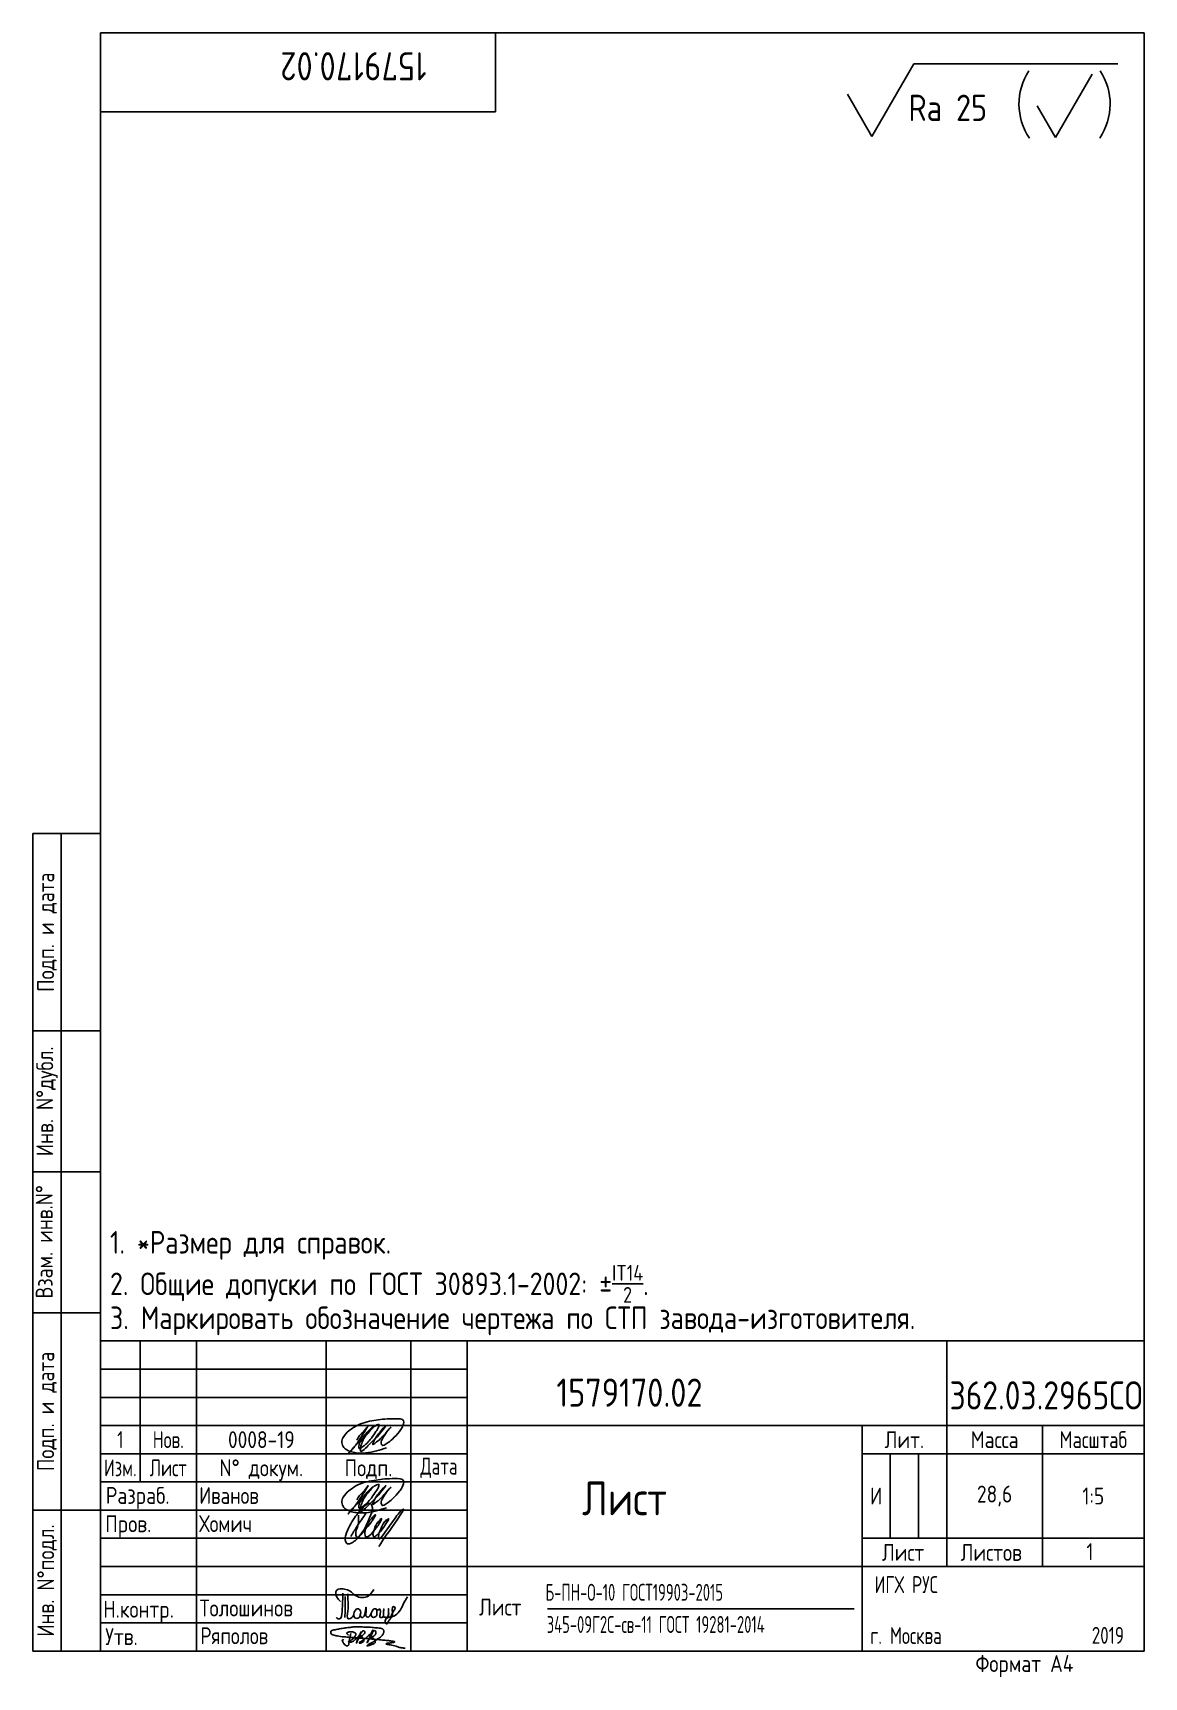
# Model space of a CAD drawing. Header units: millimetres. Extents: x 141 to 1173, y 260 to 693.
# Drawn here: x 975.7 to 1172.7, y 401.5 to 693.2 of the extents above.
# The model-space entities are those that its viewports show. They can reach past a viewport. Long polylines and large blocks are cut down to what shows.
import ezdxf
from ezdxf.enums import TextEntityAlignment as Align

# ---------------------------------------------------------------- set-up
doc = ezdxf.new("R2010")
doc.units = ezdxf.units.MM
for name, color, linetype in [('12_SURFACE_FINISH', 7, 'Continuous'), ('Bord', 1, 'Continuous'), ('Cont', 6, 'Continuous'), ('Text', 3, 'Continuous'), ('Textb', 6, 'Continuous'), ('Подписи', 10, 'Continuous')]:
    doc.layers.add(name, color=color, linetype=linetype)
doc.layers.add('Основные', color=5, linetype='Continuous', lineweight=40)
doc.styles.add('Style1', font='romans.shx', dxfattribs={"width": 0.8})

# ---------------------------------------------------------------- blocks, each defined once
blk = doc.blocks.new('A$C63F45750')
at = {"layer": 'Text'}
for points, knots in [([(3.17, 2.37), (3.12, 2.38), (3.04, 2.41), (2.94, 2.5), (2.85, 2.57), (2.79, 2.69), (2.87, 2.77), (2.99, 2.84), (3.16, 2.89), (3.36, 2.93), (3.6, 2.95), (3.82, 2.92), (4.05, 2.87), (4.25, 2.78), (4.45, 2.63), (4.46, 2.42), (4.38, 2.26), (4.28, 2.1), (4.17, 1.94), (4.03, 1.78), (3.89, 1.62), (3.75, 1.52), (3.63, 1.43), (3.49, 1.36), (3.35, 1.3), (3.24, 1.25), (3.16, 1.21), (3.12, 1.15), (3.19, 1.1), (3.27, 1.09), (3.4, 1.07), (3.55, 1.07), (3.72, 1.12), (3.92, 1.19), (4.1, 1.34), (4.26, 1.51), (4.44, 1.65), (4.59, 1.81), (4.74, 1.93), (4.84, 2.04), (4.93, 2.14), (5.07, 2.29), (5.19, 2.53), (5.28, 2.68), (5.35, 2.96), (5.23, 2.66), (5.2, 2.44), (5.04, 2.09), (4.95, 1.81), (4.86, 1.57), (4.75, 1.31), (4.67, 1.12), (4.46, 0.78), (4.62, 1.17), (4.71, 1.45), (4.88, 1.74), (5.01, 2), (5.08, 2.19), (5.19, 2.4), (5.32, 2.58), (5.4, 2.75), (5.52, 2.89), (5.65, 3.04), (5.85, 3.1), (6.02, 3.03), (6.08, 2.87), (6.03, 2.7), (5.9, 2.51), (5.7, 2.37), (5.55, 2.23), (5.4, 2.17), (5.31, 2.12), (5.12, 2.09), (5.35, 2.07), (5.48, 2), (5.64, 1.93), (5.75, 1.8), (5.85, 1.67), (5.89, 1.54), (5.89, 1.37), (5.8, 1.2), (5.63, 1.06), (5.41, 0.94), (5.23, 0.86), (5.02, 0.92), (5.13, 1.1), (5.28, 1.16), (5.44, 1.27), (5.61, 1.36), (5.74, 1.46), (5.86, 1.53), (5.95, 1.61), (6.05, 1.69), (6.15, 1.77), (6.28, 1.87), (6.46, 2.02), (6.65, 2.19), (6.83, 2.37), (6.98, 2.49), (7.11, 2.61), (7.2, 2.74), (7.32, 2.84), (7.42, 2.97), (7.48, 3.08), (7.48, 3.27), (7.34, 3.08), (7.28, 2.94), (7.18, 2.69), (7.1, 2.46), (7, 2.22), (6.93, 1.98), (6.83, 1.78), (6.73, 1.55), (6.67, 1.34), (6.6, 1.14), (6.56, 1.03), (6.39, 0.99), (6.62, 1.33), (6.75, 1.54), (6.93, 1.87), (7.05, 2.08), (7.18, 2.32), (7.33, 2.6), (7.47, 2.89), (7.6, 3.07), (7.79, 3.18), (7.95, 3.01), (8, 2.81), (7.99, 2.62), (7.94, 2.46), (7.83, 2.33), (7.69, 2.22), (7.53, 2.11), (7.37, 2.03), (7.21, 1.99), (7.11, 1.97), (6.89, 1.98), (7.07, 1.94), (7.15, 1.9), (7.27, 1.88), (7.39, 1.84), (7.52, 1.81), (7.62, 1.72), (7.7, 1.62), (7.78, 1.51), (7.83, 1.39), (7.87, 1.26), (7.88, 1.13), (7.86, 0.99), (7.75, 0.88), (7.6, 0.77), (7.4, 0.73), (7.19, 0.66), (6.97, 0.55), (6.71, 0.48), (6.57, 0.44), (6.42, 0.42), (6.52, 0.58), (6.61, 0.64), (6.81, 0.78), (7.06, 0.89), (7.33, 1.04), (7.55, 1.16), (7.7, 1.24), (7.84, 1.32), (7.99, 1.43), (8.21, 1.58), (8.48, 1.76), (8.74, 1.95), (8.97, 2.12), (9.1, 2.29), (9.23, 2.44), (9.3, 2.6), (9.37, 2.74), (9.42, 2.92), (9.45, 3.13), (9.21, 3.48), (8.67, 3.59), (8.09, 3.63), (7.57, 3.66), (7.06, 3.74), (6.57, 3.75), (6.09, 3.74), (5.67, 3.78), (5.28, 3.78), (4.96, 3.81), (4.65, 3.83), (4.31, 3.82), (3.97, 3.79), (3.61, 3.74), (3.22, 3.67), (2.86, 3.66), (2.53, 3.61), (2.18, 3.52), (1.78, 3.54), (1.38, 3.37), (0.96, 3.35), (0.58, 3.24), (0.25, 3.19), (0.03, 3.06), (-0.03, 2.83), (0.02, 2.6), (0.26, 2.38), (0.59, 2.33), (1, 2.2), (1.48, 2.15), (1.93, 2.05), (2.35, 2.02), (2.72, 2.01), (3.11, 1.94), (3.68, 1.94), (4.25, 1.83), (4.91, 1.87), (5.53, 1.76), (6.13, 1.72), (6.73, 1.71), (7.32, 1.62), (7.99, 1.55), (8.64, 1.54), (9.16, 1.46), (9.61, 1.42), (10.03, 1.4), (10.41, 1.32), (10.73, 1.29), (11.01, 1.24), (11.18, 1.23), (11.42, 1.14), (11.18, 1.06), (11.01, 1.03), (10.71, 0.98), (10.37, 0.92), (10.1, 0.91), (9.65, 0.75), (10.22, 0.67), (10.54, 0.59), (11.08, 0.47), (11.61, 0.35), (12.17, 0.15), (12.64, 0.08), (12.98, 0.03), (13.11, 0.01), (13.18, 0)], [0, 0, 0, 0, 0.153866, 0.270441, 0.388867, 0.510533, 0.592156, 0.71333, 0.90842, 1.11344, 1.349254, 1.61246, 1.782219, 2.047249, 2.291879, 2.451528, 2.651081, 2.806158, 3.017979, 3.227348, 3.462381, 3.633009, 3.75766, 3.920516, 4.080796, 4.214529, 4.291786, 4.349969, 4.397594, 4.50822, 4.594826, 4.799244, 4.954392, 5.128468, 5.437537, 5.632649, 5.842485, 6.094987, 6.293219, 6.410959, 6.551192, 6.687808, 7.022147, 7.294342, 7.425356, 7.52079, 7.946481, 8.313051, 8.59833, 8.833695, 9.090496, 9.427695, 9.601191, 9.883219, 10.093306, 10.673943, 10.798776, 10.974628, 11.287247, 11.486184, 11.648652, 11.848902, 12.027194, 12.25348, 12.40059, 12.537783, 12.716293, 12.91523, 13.208551, 13.438489, 13.549668, 13.67779, 13.77127, 13.930001, 14.029091, 14.272112, 14.434836, 14.547084, 14.739051, 14.830983, 15.061241, 15.268922, 15.500489, 15.788979, 15.879568, 16.024283, 16.221854, 16.418714, 16.593102, 16.783247, 16.91018, 17.018213, 17.135263, 17.278205, 17.430482, 17.620087, 17.979626, 18.191789, 18.388716, 18.565718, 18.714854, 18.857929, 19.039974, 19.171375, 19.283034, 19.400085, 19.618058, 19.882245, 20.150781, 20.377854, 20.649532, 20.89723, 21.042543, 21.40016, 21.557817, 21.667145, 21.752781, 21.926256, 22.412297, 22.813145, 22.961412, 23.171289, 23.607257, 23.940428, 24.110007, 24.291214, 24.48084, 24.697609, 24.904078, 25.034245, 25.218018, 25.407651, 25.573473, 25.787447, 25.930292, 26.051316, 26.18846, 26.285312, 26.406799, 26.52425, 26.630463, 26.793722, 26.898606, 27.029313, 27.171012, 27.314101, 27.419918, 27.580557, 27.709367, 27.829268, 28.024364, 28.266961, 28.41242, 28.705761, 28.989137, 29.187748, 29.233768, 29.332802, 29.529535, 29.667094, 30.039923, 30.332117, 30.61061, 30.769982, 30.856778, 31.109923, 31.313488, 31.656425, 32.066331, 32.296628, 32.49714, 32.710276, 32.891468, 33.014834, 33.177747, 33.444503, 33.618009, 34.409008, 34.914636, 35.419802, 35.95397, 36.458179, 36.88069, 37.388403, 37.738353, 38.034261, 38.353468, 38.693154, 39.037638, 39.391136, 39.787481, 40.203773, 40.488977, 40.784975, 41.26625, 41.668005, 42.070065, 42.499388, 42.869834, 43.079573, 43.213439, 43.554591, 43.717296, 44.153724, 44.506336, 45.019111, 45.587859, 45.90191, 46.270392, 46.703958, 47.093115, 47.952647, 48.44014, 49.079253, 49.808223, 50.268654, 50.851051, 51.604831, 52.298429, 52.776925, 53.1907, 53.661988, 54.042386, 54.348524, 54.616841, 54.853814, 54.983777, 55.126096, 55.333328, 55.613101, 56.008732, 56.315809, 56.59982, 56.87931, 57.399251, 57.889617, 58.432507, 59.066698, 59.660314, 59.862668, 60.07277, 60.07277, 60.07277, 60.07277]), ([(2.31, 1.53), (2.26, 1.52), (2.17, 1.51), (2.06, 1.48), (1.93, 1.38), (2.07, 1.25), (2.14, 1.11), (2.26, 0.93), (2.39, 0.72), (2.57, 0.54), (2.71, 0.44), (2.86, 0.4), (3.02, 0.43), (3.14, 0.54), (3.21, 0.79), (3.25, 1.07), (3.31, 1.4), (3.35, 1.67), (3.38, 1.92), (3.47, 2.19), (3.5, 2.43), (3.54, 2.59), (3.56, 2.64)], [0, 0, 0, 0, 0.15847, 0.269731, 0.363591, 0.555514, 0.688037, 0.848606, 1.204359, 1.433632, 1.58673, 1.729549, 1.880686, 2.057874, 2.19169, 2.63505, 2.928153, 3.184121, 3.441863, 3.696117, 4.025873, 4.178055, 4.178055, 4.178055, 4.178055])]:
    blk.add_open_spline(points, degree=3, knots=knots, dxfattribs=at)
blk = doc.blocks.new('A$C4F4A4F5D')
at = {"layer": 'Основные', "lineweight": 25}
for points, knots in [([(0.76, 2.84), (0.53, 3.07), (0.02, 3.58), (-0.25, 5.26), (1.65, 5.12), (2.72, 4.57), (3.71, 3.46), (5.71, 3.44), (6.39, 4.52), (6.67, 4.97)], [0, 0, 0, 0, 0.995549, 2.196439, 3.853213, 4.970011, 6.02292, 8.170898, 9.705386, 9.705386, 9.705386, 9.705386]), ([(1.19, 4.34), (1.17, 3.4), (1.13, 2.06), (0.98, -0.44), (0.2, -0.16), (0.03, -0.03), (0, 0)], [0, 0, 0, 0, 3.274293, 4.654149, 5.171803, 5.30168, 5.30168, 5.30168, 5.30168]), ([(1.58, 3.74), (1.58, 3.25), (1.58, 2.32), (1.61, 1.07), (1.55, 0.31), (1.53, 0)], [0, 0, 0, 0, 1.453969, 2.804084, 3.740223, 3.740223, 3.740223, 3.740223]), ([(2.1, 4.21), (2.1, 3.72), (2.08, 2.67), (2.22, 1.45), (1.71, -0.56), (3.23, 0.14), (3.06, 1.09), (3.85, 1.74), (4.43, 1.17), (4.31, 0.54), (4.11, -0.15), (3.33, -0.21), (3.11, 0.28), (3.13, 0.53), (3.14, 0.66)], [0, 0, 0, 0, 1.402041, 3.063923, 4.415037, 5.298701, 6.374637, 7.087927, 7.603499, 8.330482, 8.911132, 9.613125, 9.996533, 10.366919, 10.366919, 10.366919, 10.366919]), ([(7.18, 1.27), (7.27, 1.3), (7.44, 1.37), (7.78, 1.56), (7.87, 1.06), (7.83, 0.71), (7.66, -0.05), (8.07, 0.01), (8.43, 0.12), (8.39, 0.68), (8.46, 1.9), (8.39, 0.94), (8.43, 0.6), (8.37, 0.05), (8.74, 0.07), (9.11, -0.03), (9.26, 0.49), (9.33, 0.95), (9.27, 1.34), (9.32, 1.77), (9.28, 0.91), (9.34, 0.6), (9.2, 0.14), (9.65, -0.01), (9.83, 0.61), (10.14, 1.03), (10.6, 1.72), (9.95, 2.11), (9.91, 1.23), (10.07, 0.69), (9.92, 0), (9.35, -0.37), (8.95, -1.56), (8.34, 0.07), (10.28, -0.02), (11.26, 1.1), (11.82, 2.15), (12.24, 3.04), (12.52, 3.46), (12.65, 3.65)], [0, 0, 0, 0, 0.305783, 0.619019, 0.796582, 1.5526, 2.082394, 2.34716, 2.5822, 3.136594, 4.040413, 4.363654, 5.267311, 5.441668, 5.78494, 6.114287, 6.466434, 7.104395, 7.620812, 7.679251, 8.272982, 8.692439, 9.1059, 9.338721, 9.784511, 10.568279, 11.297869, 11.566962, 12.285888, 12.851793, 13.545205, 14.102749, 15.055561, 15.671649, 17.422398, 18.699613, 20.16544, 20.963871, 21.66672, 21.66672, 21.66672, 21.66672]), ([(4.28, 0.44), (4.31, 0.37), (4.37, 0.25), (4.41, 0.06), (4.62, -0.05), (5, 0.18), (5.14, 0.84), (5.2, 1.3), (5.31, 2.06), (5.31, 1.17), (5.3, 0.78), (5.2, 0.26), (5.58, -0.01), (5.91, 0.16), (6.08, 0.5), (6.26, 0.9), (6.43, 1.31), (6.72, 1.59), (7.17, 1.58), (7.18, 1.05), (7.31, 0.57), (6.99, 0.02), (6.34, -0.02), (6.17, 0.51), (6.24, 0.79), (6.27, 0.92)], [0, 0, 0, 0, 0.247339, 0.413433, 0.559308, 0.874045, 1.558567, 2.392422, 2.645523, 3.22433, 3.719885, 4.231527, 4.573657, 4.879974, 5.190145, 5.704595, 6.19318, 6.529505, 6.863422, 7.269696, 7.83948, 8.395909, 8.926487, 9.378613, 9.791445, 9.791445, 9.791445, 9.791445])]:
    blk.add_open_spline(points, degree=3, knots=knots, dxfattribs=at)
blk = doc.blocks.new('SYM_68_BL11', base_point=(382.01, 276.36))
at = {"layer": '12_SURFACE_FINISH', "color": 2, "linetype": 'Continuous'}
for p, q in [((361.75, 271.02), (369.18, 283.91)), ((369.18, 283.91), (405.36, 283.91)), ((397.52, 276.47), (400.77, 282.09)), ((357.42, 278.52), (361.75, 271.02)), ((391.02, 276.47), (394.27, 270.84)), ((394.27, 270.84), (397.52, 276.47))]:
    blk.add_line(p, q, dxfattribs=at)
for centre, start, end in [((398.55, 276.79), 146.7128, 214.1116), ((393.23, 276.79), 325.8884, 33.2872)]:
    blk.add_arc(centre, 10.74, start, end, dxfattribs=at)
at = {"layer": '12_SURFACE_FINISH', "color": 2, "linetype": 'Continuous', "style": 'Style1', "width": 0.8}
blk.add_text('Ra 25', height=4.667, dxfattribs=at).set_placement((368.23, 273.79))

msp = doc.modelspace()

# ---------------------------------------------------------------- linework, layer by layer
at = {"layer": 'Bord'}
for p, q in [((987.678225, 456.154783), (1052.678225, 456.154783)), ((987.678225, 451.154783), (1052.678225, 451.154783)), ((987.678225, 446.154783), (1052.678225, 446.154783)), ((1127.678225, 441.154783), (1127.678225, 426.154783)), ((1132.678225, 441.154783), (1132.678225, 426.154783)), ((987.678225, 431.154783), (1052.678225, 431.154783)), ((987.678225, 426.154783), (1052.678225, 426.154783)), ((987.678225, 421.154783), (1052.678225, 421.154783)), ((987.678225, 416.154783), (1052.678225, 416.154783)), ((987.678225, 411.154783), (1052.678225, 411.154783))]:
    msp.add_line(p, q, dxfattribs=at)
at = {"layer": 'Cont'}
for p, q in [((1172.678225, 693.154783), (987.678225, 693.154783)), ((987.678225, 693.154783), (987.678225, 406.154783)), ((1057.678225, 679.154783), (1057.678225, 693.154783)), ((1172.678225, 693.154783), (1172.678225, 406.154783)), ((1172.678225, 693.154783), (1172.678225, 406.154783)), ((987.678225, 679.154783), (1057.678225, 679.154783)), ((975.678225, 406.154783), (975.678225, 551.154783)), ((975.678225, 551.154783), (987.678225, 551.154783)), ((980.678225, 406.154783), (980.678225, 551.154783)), ((975.678225, 516.154783), (987.678225, 516.154783)), ((987.678225, 491.154783), (975.678225, 491.154783)), ((987.678225, 466.154783), (975.678225, 466.154783)), ((987.678225, 461.154783), (1172.678225, 461.154783)), ((1172.678225, 461.154783), (987.678225, 461.154783)), ((994.678225, 461.154783), (994.678225, 436.154783)), ((1004.678225, 461.154783), (1004.678225, 406.154783)), ((1027.678225, 406.154783), (1027.678225, 461.154783)), ((1042.678225, 461.154783), (1042.678225, 406.154783)), ((1052.678225, 406.154783), (1052.678225, 461.154783)), ((1137.678225, 461.154783), (1137.678225, 426.154783)), ((1052.678225, 446.154783), (1172.678225, 446.154783)), ((1122.678225, 406.154783), (1122.678225, 446.154783)), ((1154.678225, 426.154783), (1154.678225, 446.154783)), ((987.678225, 441.154783), (1052.678225, 441.154783)), ((1172.678225, 441.154783), (1122.678225, 441.154783)), ((1052.678225, 436.154783), (987.678225, 436.154783)), ((987.678225, 431.154783), (975.678225, 431.154783)), ((1122.678225, 426.154783), (1172.678225, 426.154783)), ((1137.678225, 426.154783), (1137.678225, 421.154783)), ((1154.678225, 426.154783), (1154.678225, 421.154783)), ((1172.678225, 421.154783), (1052.678225, 421.154783)), ((987.678225, 406.154783), (975.678225, 406.154783)), ((1172.678225, 406.154783), (987.678225, 406.154783))]:
    msp.add_line(p, q, dxfattribs=at)
at = {"layer": 'Text'}
msp.add_line((1066.892894, 413.67333), (1121.299874, 413.67333), dxfattribs=at)
at = {"layer": 'Подписи'}
for points, knots in [([(1035.968481, 445.952679), (1035.477349, 445.505093), (1034.618828, 444.722692), (1033.810485, 443.436525), (1033.321081, 442.578377), (1033.552686, 441.937542), (1034.251146, 442.467414), (1034.85749, 442.949428), (1035.766318, 443.97202), (1036.439763, 445.030031), (1036.899528, 445.66888), (1037.109237, 446.451952), (1036.373802, 446.147541), (1035.815245, 445.723725), (1035.193209, 444.891304), (1034.513604, 444.216432), (1034.1566, 443.405504), (1033.823977, 442.611912), (1033.723982, 442.059475), (1033.766667, 441.455681), (1034.493959, 441.945222), (1035.173197, 442.667892), (1036.477792, 443.934418), (1037.36077, 444.871683), (1038.748778, 446.767164), (1036.731376, 444.466076), (1036.360726, 443.976378), (1035.818766, 442.624528), (1037.187148, 443.653924), (1037.549519, 444.066784), (1039.627139, 446.393049), (1038.180988, 444.837857), (1037.801635, 444.029123), (1037.298828, 443.220872), (1037.606927, 442.42803), (1038.619634, 443.068978), (1039.499687, 443.801637), (1040.522362, 444.855613), (1041.191308, 445.862825), (1041.784246, 447.360079), (1038.943374, 447.401678), (1036.665343, 447.189191), (1033.689903, 446.597199), (1031.801615, 445.355664), (1030.706956, 444.287385), (1030.337753, 443.130392), (1030.818129, 442.065394), (1031.871374, 441.552873), (1033.196213, 441.243656), (1034.788695, 441.262116), (1036.583774, 441.623019), (1037.781647, 442.012573), (1038.364034, 442.201968)], [0, 0, 0, 0, 1.9755003058, 3.4532655901, 4.5996818389, 4.791472675, 5.1452375558, 6.4973846047, 7.6642721628, 9.0943063479, 10.114998139, 10.4597616246, 10.8115623888, 11.7920416686, 12.9597431511, 13.7676755857, 14.6604124839, 15.6050306156, 16.2454480121, 16.5720312816, 16.925794956, 18.1469007254, 20.185043749, 21.7893309009, 22.9510094769, 24.6267432072, 26.592473741, 27.0355578673, 27.4505844085, 30.0173640127, 31.4578119876, 32.5948328038, 33.885024293, 34.8044903629, 35.1920743722, 35.9844405449, 37.3730679663, 39.2077815611, 40.0665527497, 41.2487241093, 42.8519812036, 46.1968048054, 49.4054982102, 51.4228304852, 52.9586065349, 53.9067104121, 54.8595111752, 56.1758952969, 57.2489188692, 58.9506085164, 60.8911350828, 62.727304008, 62.727304008, 62.727304008, 62.727304008]), ([(1033.089962, 443.576955), (1033.245077, 443.864129), (1033.601623, 444.524228), (1034.407794, 445.067252), (1035.670655, 447.011585), (1033.464806, 443.408802), (1032.82092, 442.548403), (1031.011415, 440.434329), (1033.165189, 443.059208), (1034.066349, 443.79531), (1034.572836, 444.209028)], [0, 0, 0, 0, 0.9496870478, 2.182955251, 3.2119337557, 5.8438975301, 8.0893629443, 9.2953032315, 11.1822639311, 13.6038184395, 13.6038184395, 13.6038184395, 13.6038184395]), ([(1035.968481, 435.333579), (1035.477349, 434.885993), (1034.618828, 434.103591), (1033.810485, 432.817425), (1033.321081, 431.959277), (1033.552686, 431.318442), (1034.251146, 431.848313), (1034.85749, 432.330327), (1035.766318, 433.35292), (1036.439763, 434.410931), (1036.899528, 435.04978), (1037.109237, 435.832852), (1036.373802, 435.528441), (1035.815245, 435.104625), (1035.193209, 434.272204), (1034.513604, 433.597332), (1034.1566, 432.786404), (1033.823977, 431.992812), (1033.723982, 431.440375), (1033.766667, 430.836581), (1034.493959, 431.326121), (1035.173197, 432.048792), (1036.477792, 433.315318), (1037.36077, 434.252583), (1038.748778, 436.148064), (1036.731376, 433.846976), (1036.360726, 433.357277), (1035.818766, 432.005428), (1037.187148, 433.034824), (1037.549519, 433.447684), (1039.627139, 435.773949), (1038.180988, 434.218757), (1037.801635, 433.410023), (1037.298828, 432.601772), (1037.606927, 431.80893), (1038.619634, 432.449878), (1039.499687, 433.182537), (1040.522362, 434.236513), (1041.191308, 435.243725), (1041.784246, 436.740978), (1038.943374, 436.782578), (1036.665343, 436.570091), (1033.689903, 435.978099), (1031.801615, 434.736564), (1030.706956, 433.668285), (1030.337753, 432.511291), (1030.818129, 431.446294), (1031.871374, 430.933773), (1033.196213, 430.624556), (1034.788695, 430.643016), (1036.583774, 431.003919), (1037.781647, 431.393473), (1038.364034, 431.582868)], [0, 0, 0, 0, 1.9755003058, 3.4532655901, 4.5996818389, 4.791472675, 5.1452375558, 6.4973846047, 7.6642721628, 9.0943063479, 10.114998139, 10.4597616246, 10.8115623888, 11.7920416686, 12.9597431511, 13.7676755857, 14.6604124839, 15.6050306156, 16.2454480121, 16.5720312816, 16.925794956, 18.1469007254, 20.185043749, 21.7893309009, 22.9510094769, 24.6267432072, 26.592473741, 27.0355578673, 27.4505844085, 30.0173640127, 31.4578119876, 32.5948328038, 33.885024293, 34.8044903629, 35.1920743722, 35.9844405449, 37.3730679663, 39.2077815611, 40.0665527497, 41.2487241093, 42.8519812036, 46.1968048054, 49.4054982102, 51.4228304852, 52.9586065349, 53.9067104121, 54.8595111752, 56.1758952969, 57.2489188692, 58.9506085164, 60.8911350828, 62.727304008, 62.727304008, 62.727304008, 62.727304008]), ([(1033.089962, 432.957855), (1033.245077, 433.245029), (1033.601623, 433.905128), (1034.407794, 434.448152), (1035.670655, 436.392485), (1033.464806, 432.789702), (1032.82092, 431.929303), (1031.011415, 429.815229), (1033.165189, 432.440107), (1034.066349, 433.17621), (1034.572836, 433.589928)], [0, 0, 0, 0, 0.9496870478, 2.182955251, 3.2119337557, 5.8438975301, 8.0893629443, 9.2953032315, 11.1822639311, 13.6038184395, 13.6038184395, 13.6038184395, 13.6038184395]), ([(1033.388347, 430.270212), (1033.428596, 429.684236), (1033.514395, 428.435116), (1032.76499, 427.353975), (1033.096879, 426.071772), (1034.408378, 427.436894), (1034.843125, 428.656399), (1035.655807, 430.465488), (1036.113797, 431.622807), (1035.367634, 432.618426), (1033.894592, 431.378992), (1032.587585, 429.752731), (1031.31131, 427.5442), (1030.974116, 425.956916), (1031.363779, 424.78777), (1032.974718, 425.747991), (1034.082397, 427.14659), (1035.3028, 428.526948), (1036.068815, 429.57845), (1036.709801, 430.802099), (1035.695258, 429.663969), (1035.02481, 428.806393), (1034.503775, 427.801179), (1034.552574, 426.055877), (1035.910882, 427.007434), (1036.374551, 427.883716), (1037.066254, 428.611917), (1037.877964, 430.188319), (1036.375815, 428.608513), (1036.250004, 427.688255), (1035.872082, 426.897209), (1036.127325, 426.267239), (1037.008974, 427.000183), (1037.575334, 427.673938), (1038.140428, 428.529045), (1039.130474, 429.984454), (1038.034233, 429.171285), (1037.60899, 428.462075), (1037.202763, 427.457696), (1036.917603, 426.732805), (1037.03074, 425.687273), (1038.756155, 428.144546), (1039.535003, 429.213182), (1040.615251, 430.745974), (1042.281254, 432.215299), (1038.54649, 427.069984), (1037.448562, 425.399102), (1036.987234, 424.69703)], [0, 0, 0, 0, 1.694376966, 3.6118909173, 4.0773596193, 4.6044696891, 7.711907399, 8.8845575327, 10.5530205402, 11.0203133554, 12.0859440855, 14.8694269074, 18.302411864, 19.1950251345, 19.7973117892, 21.4479572782, 22.8457630108, 25.8335957441, 26.3838687116, 27.2553548311, 28.2725305527, 28.9079719656, 30.992725245, 31.7632380885, 32.8060583068, 34.2658968047, 35.0531587867, 36.1698697357, 37.3772043154, 38.7746868275, 39.5744284943, 39.8573709122, 40.4469005929, 41.9893109515, 42.8461580132, 44.0823139947, 44.7012102176, 45.6742939846, 46.9142556856, 47.7497256359, 48.2121396249, 49.3233803804, 53.08453821, 54.4889328136, 54.7941499451, 59.2738171203, 62.5201202604, 62.5201202604, 62.5201202604, 62.5201202604]), ([(1034.731534, 430.599366), (1034.198087, 429.837252), (1033.260009, 428.497059), (1032.411259, 427.098771), (1032.04516, 426.495634)], [0, 0, 0, 0, 2.7898194356, 4.9059520561, 4.9059520561, 4.9059520561, 4.9059520561])]:
    msp.add_open_spline(points, degree=3, knots=knots, dxfattribs=at)

# ---------------------------------------------------------------- block references
at = {"layer": '12_SURFACE_FINISH', "color": 2, "linetype": 'Continuous'}
msp.add_blockref('SYM_68_BL11', (1144.695741, 680.10222), dxfattribs=at)
at = {"layer": 'Cont'}
msp.add_blockref('A$C63F45750', (1028.484436, 406.650437), dxfattribs=at)
at = {"layer": 'Подписи'}
msp.add_blockref('A$C4F4A4F5D', (1029.439911, 412.101282), dxfattribs=at)

# ---------------------------------------------------------------- texts
at = {"layer": 'Text', "style": 'Style1', "width": 0.8}
for s, p in [('Подп. и дата', (978.178225, 533.654783)), ('Инв. N%%dдубл.', (978.178225, 503.654783)), ('Взам. инв.N%%d ', (977.676443, 479.534361)), ('Подп. и дата', (978.178225, 448.654783)), ('Инв. N%%dподл.', (978.178225, 418.654783))]:
    msp.add_text(s, height=3, rotation=90, dxfattribs=at).set_placement(p, align=Align.MIDDLE)
at = {"layer": 'Text', "style": 'Style1'}
for s, height, width, p in [('1579170.02', 5, 0.8, (1068.493258, 449.489508)), ('Разpаб.', 3, 0.8, (988.597942, 432.256639)), ('Иванов', 3, 0.77, (1005.164515, 432.253545)), ('Лист', 6, 0.8, (1073.041361, 430.23868)), ('Пpов.', 3, 0.8, (988.514163, 427.232419)), ('Хомич', 3, 0.77, (1005.164515, 427.253545)), ('Б-ПН-О-10 ГОСТ19903-2015', 3, 0.6, (1066.553705, 415.076618)), ('Н.контp.', 3, 0.8, (988.140944, 412.07602)), ('Толошинов', 3, 0.8, (1005.23252, 412.28893)), ('Лист', 3, 0.8, (1054.759748, 412.455042)), ('345-09Г2С-св-11 ГОСТ 19281-2014', 3, 0.6, (1066.773642, 409.372729)), ('Утв.', 3, 0.8, (988.514163, 407.219274)), ('Ряполов', 3, 0.77, (1005.363103, 407.366927)), ('г. Москва', 3, 0.7, (1124.133393, 407.407008)), ('Фоpмат А4', 3, 0.8, (1142.786709, 402.441821))]:
    msp.add_text(s, height=height, dxfattribs=dict(at, width=width)).set_placement(p)
at = {"layer": 'Text', "style": 'Style1', "width": 0.593724}
msp.add_text('362.03.2965СО', height=5, dxfattribs=at).set_placement((1138.192354, 449.002089), (1172.40218, 449.002089), align=Align.FIT)
at = {"layer": 'Text', "style": 'Style1'}
for s, width, p in [('1', 0.7, (991.178225, 443.654783)), ('Нов.', 0.7, (999.678225, 443.654783)), ('0008-19', 0.8, (1016.178225, 443.654783)), ('Лит.', 0.8, (1130.178225, 443.654783)), ('Масса', 0.8, (1146.178225, 443.654783)), ('Масштаб', 0.75, (1163.678225, 443.654783)), ('Изм.', 0.7, (991.178225, 438.654783)), ('Лист', 0.7, (999.678225, 438.654783)), ('N%%d докум.', 0.8, (1016.178225, 438.654783)), ('Подп.', 0.8, (1035.178225, 438.654783)), ('Лист', 0.8, (1129.950065, 423.654783)), ('Листов', 0.8, (1145.577181, 423.654783))]:
    msp.add_text(s, height=3, dxfattribs=dict(at, width=width)).set_placement(p, align=Align.MIDDLE_CENTER)
at = {"layer": 'Text', "style": 'Style1', "width": 0.7}
for s, p in [('Дата', (1047.678225, 438.654783)), ('ИГХ РУС', (1130.516425, 417.945642))]:
    msp.add_text(s, height=3, dxfattribs=at).set_placement(p, align=Align.MIDDLE)
at = {"layer": 'Text', "linetype": 'Continuous', "insert": (989.353538, 480.648553), "char_height": 4, "width": 184.92574399, "attachment_point": 1, "line_spacing_factor": 0.9, "style": 'Style1'}
msp.add_mtext('\\A1;1. *Размер для справок.\\P2. Общие допуски по ГОСТ 30893.1-2002: ±{\\H0.7x;\\SIT14/2;}.\\P3. Маркировать обозначение чертежа по СТП завода-изготовителя.', dxfattribs=at)
at = {"layer": 'Text', "style": 'Style1', "width": 0.8}
for tag, text, p in [('И', 'И', (1125.163692, 433.654783)), ('28,6', '', (1146.178225, 433.654783)), ('1:5', '', (1163.678225, 433.654783))]:
    msp.add_attdef(tag, text=text, height=3, dxfattribs=at).set_placement(p, align=Align.MIDDLE)
msp.add_attdef('1', text='', height=3, dxfattribs=at).set_placement((1163.08219, 423.784644), align=Align.MIDDLE_CENTER)
at = {"layer": 'Text', "style": 'Style1', "width": 0.7}
msp.add_attdef('2019', (1163.404728, 407.442413), '', height=3, dxfattribs=at)
at = {"layer": 'Textb', "style": 'Style1', "width": 0.8}
msp.add_text('1579170.02', height=5, rotation=180, dxfattribs=at).set_placement((1045.473161, 689.734045))

doc.saveas('drawing.dxf')
